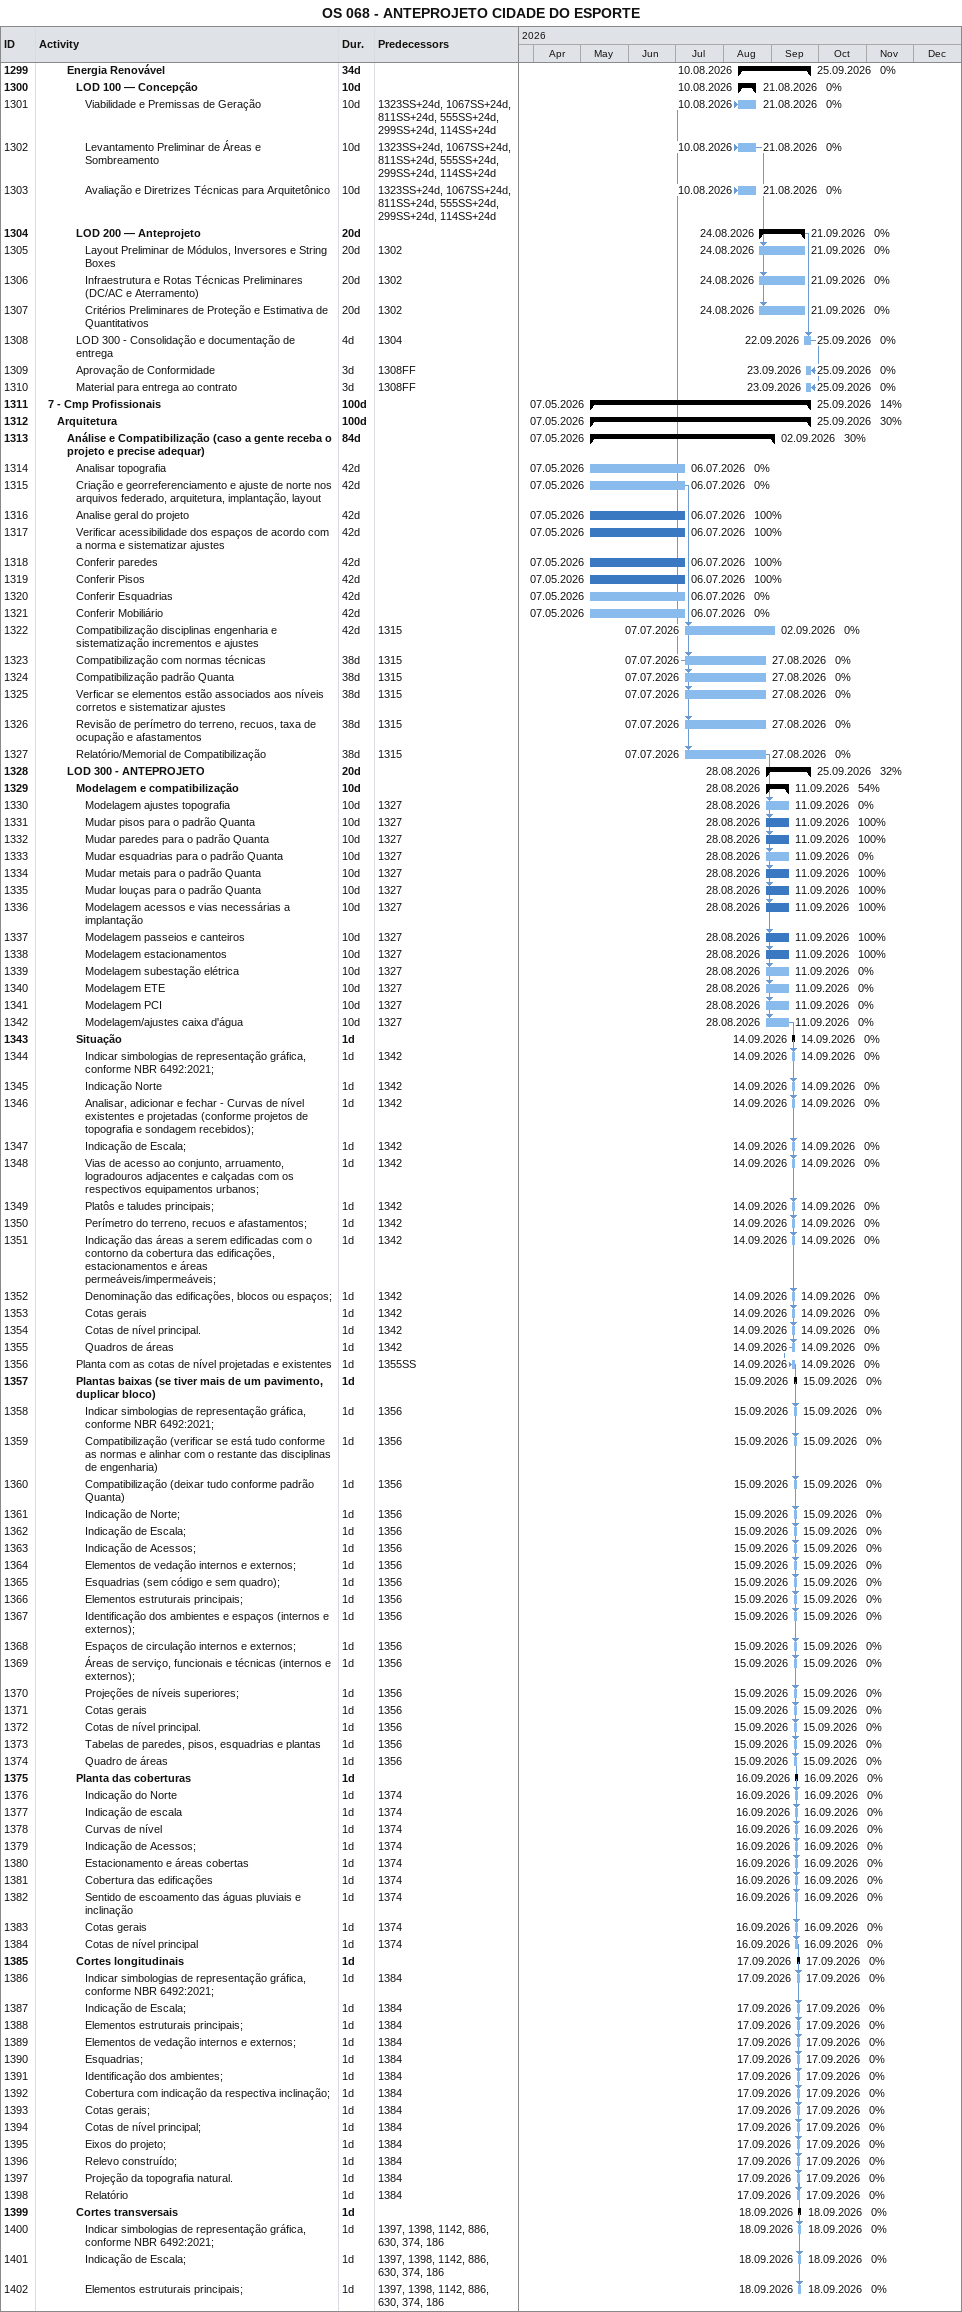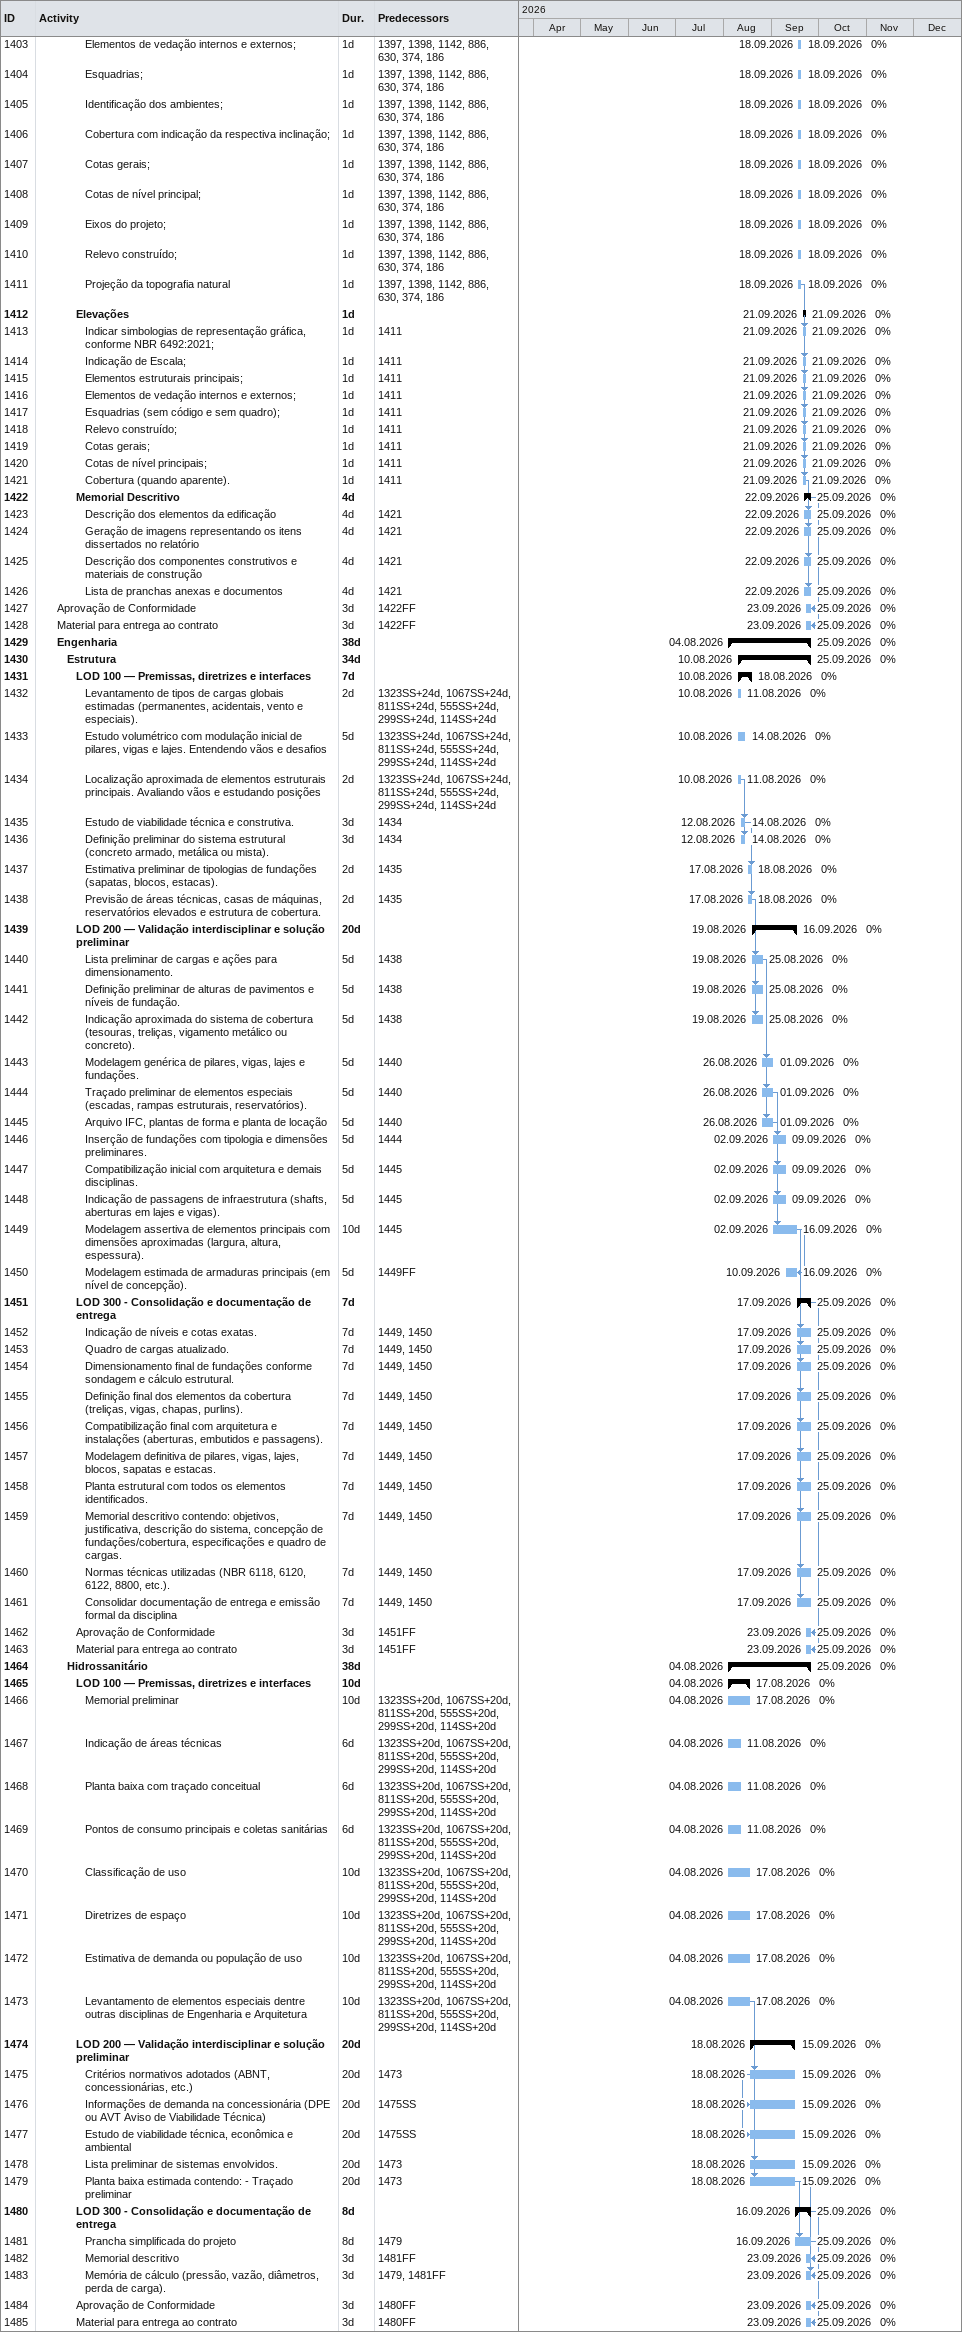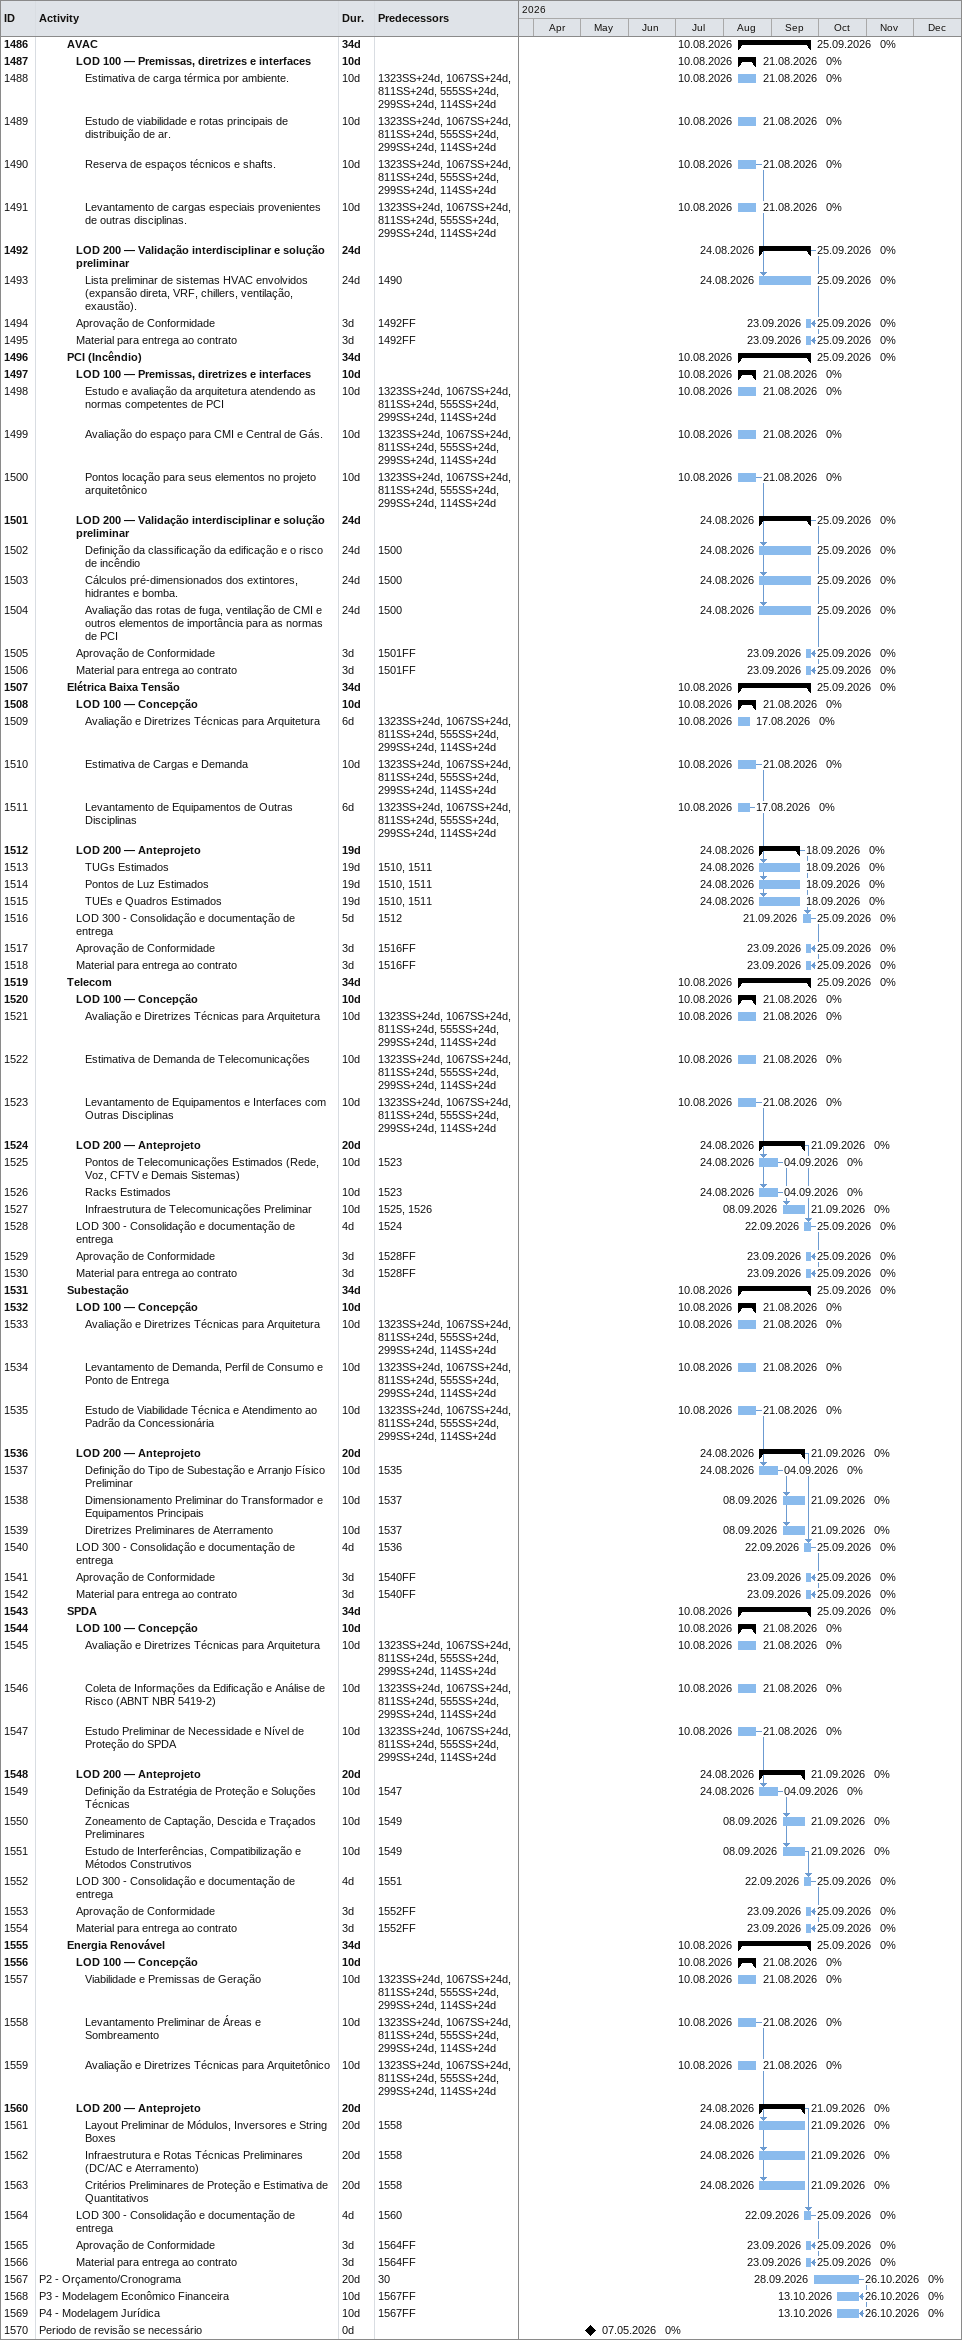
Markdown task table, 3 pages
OS 068 - ANTEPROJETO CIDADE DO ESPORTE

| ID | Level | Task | Duration | Start | Finish | Predecessors | % complete |
|---|---|---|---|---|---|---|---|
| 1299 | 4 | **Energia Renovável** | 34d | 2026-08-10 | 2026-09-25 |  | 0 |
| 1300 | 5 | **LOD 100 — Concepção** | 10d | 2026-08-10 | 2026-08-21 |  | 0 |
| 1301 | 6 | Viabilidade e Premissas de Geração | 10d | 2026-08-10 | 2026-08-21 | 1323SS+24d, 1067SS+24d, 811SS+24d, 555SS+24d, 299SS+24d, 114SS+24d | 0 |
| 1302 | 6 | Levantamento Preliminar de Áreas e Sombreamento | 10d | 2026-08-10 | 2026-08-21 | 1323SS+24d, 1067SS+24d, 811SS+24d, 555SS+24d, 299SS+24d, 114SS+24d | 0 |
| 1303 | 6 | Avaliação e Diretrizes Técnicas para Arquitetônico | 10d | 2026-08-10 | 2026-08-21 | 1323SS+24d, 1067SS+24d, 811SS+24d, 555SS+24d, 299SS+24d, 114SS+24d | 0 |
| 1304 | 5 | **LOD 200 — Anteprojeto** | 20d | 2026-08-24 | 2026-09-21 |  | 0 |
| 1305 | 6 | Layout Preliminar de Módulos, Inversores e String Boxes | 20d | 2026-08-24 | 2026-09-21 | 1302 | 0 |
| 1306 | 6 | Infraestrutura e Rotas Técnicas Preliminares (DC/AC e Aterramento) | 20d | 2026-08-24 | 2026-09-21 | 1302 | 0 |
| 1307 | 6 | Critérios Preliminares de Proteção e Estimativa de Quantitativos | 20d | 2026-08-24 | 2026-09-21 | 1302 | 0 |
| 1308 | 5 | LOD 300 - Consolidação e documentação de entrega | 4d | 2026-09-22 | 2026-09-25 | 1304 | 0 |
| 1309 | 5 | Aprovação de Conformidade | 3d | 2026-09-23 | 2026-09-25 | 1308FF | 0 |
| 1310 | 5 | Material para entrega ao contrato | 3d | 2026-09-23 | 2026-09-25 | 1308FF | 0 |
| 1311 | 2 | **7 - Cmp Profissionais** | 100d | 2026-05-07 | 2026-09-25 |  | 14 |
| 1312 | 3 | **Arquitetura** | 100d | 2026-05-07 | 2026-09-25 |  | 30 |
| 1313 | 4 | **Análise e Compatibilização (caso a gente receba o projeto e precise adequar)** | 84d | 2026-05-07 | 2026-09-02 |  | 30 |
| 1314 | 5 | Analisar topografia | 42d | 2026-05-07 | 2026-07-06 |  | 0 |
| 1315 | 5 | Criação e georreferenciamento e ajuste de norte nos arquivos federado, arquitetura, implantação, layout | 42d | 2026-05-07 | 2026-07-06 |  | 0 |
| 1316 | 5 | Analise geral do projeto | 42d | 2026-05-07 | 2026-07-06 |  | 100 |
| 1317 | 5 | Verificar acessibilidade dos espaços de acordo com a norma e sistematizar ajustes | 42d | 2026-05-07 | 2026-07-06 |  | 100 |
| 1318 | 5 | Conferir paredes | 42d | 2026-05-07 | 2026-07-06 |  | 100 |
| 1319 | 5 | Conferir Pisos | 42d | 2026-05-07 | 2026-07-06 |  | 100 |
| 1320 | 5 | Conferir Esquadrias | 42d | 2026-05-07 | 2026-07-06 |  | 0 |
| 1321 | 5 | Conferir Mobiliário | 42d | 2026-05-07 | 2026-07-06 |  | 0 |
| 1322 | 5 | Compatibilização disciplinas engenharia e sistematização incrementos e ajustes | 42d | 2026-07-07 | 2026-09-02 | 1315 | 0 |
| 1323 | 5 | Compatibilização com normas técnicas | 38d | 2026-07-07 | 2026-08-27 | 1315 | 0 |
| 1324 | 5 | Compatibilização padrão Quanta | 38d | 2026-07-07 | 2026-08-27 | 1315 | 0 |
| 1325 | 5 | Verficar se elementos estão associados aos níveis corretos e sistematizar ajustes | 38d | 2026-07-07 | 2026-08-27 | 1315 | 0 |
| 1326 | 5 | Revisão de perímetro do terreno, recuos, taxa de ocupação e afastamentos | 38d | 2026-07-07 | 2026-08-27 | 1315 | 0 |
| 1327 | 5 | Relatório/Memorial de Compatibilização | 38d | 2026-07-07 | 2026-08-27 | 1315 | 0 |
| 1328 | 4 | **LOD 300 - ANTEPROJETO** | 20d | 2026-08-28 | 2026-09-25 |  | 32 |
| 1329 | 5 | **Modelagem e compatibilização** | 10d | 2026-08-28 | 2026-09-11 |  | 54 |
| 1330 | 6 | Modelagem ajustes topografia | 10d | 2026-08-28 | 2026-09-11 | 1327 | 0 |
| 1331 | 6 | Mudar pisos para o padrão Quanta | 10d | 2026-08-28 | 2026-09-11 | 1327 | 100 |
| 1332 | 6 | Mudar paredes para o padrão Quanta | 10d | 2026-08-28 | 2026-09-11 | 1327 | 100 |
| 1333 | 6 | Mudar esquadrias para o padrão Quanta | 10d | 2026-08-28 | 2026-09-11 | 1327 | 0 |
| 1334 | 6 | Mudar metais para o padrão Quanta | 10d | 2026-08-28 | 2026-09-11 | 1327 | 100 |
| 1335 | 6 | Mudar louças para o padrão Quanta | 10d | 2026-08-28 | 2026-09-11 | 1327 | 100 |
| 1336 | 6 | Modelagem acessos e vias necessárias a implantação | 10d | 2026-08-28 | 2026-09-11 | 1327 | 100 |
| 1337 | 6 | Modelagem passeios e canteiros | 10d | 2026-08-28 | 2026-09-11 | 1327 | 100 |
| 1338 | 6 | Modelagem estacionamentos | 10d | 2026-08-28 | 2026-09-11 | 1327 | 100 |
| 1339 | 6 | Modelagem subestação elétrica | 10d | 2026-08-28 | 2026-09-11 | 1327 | 0 |
| 1340 | 6 | Modelagem ETE | 10d | 2026-08-28 | 2026-09-11 | 1327 | 0 |
| 1341 | 6 | Modelagem PCI | 10d | 2026-08-28 | 2026-09-11 | 1327 | 0 |
| 1342 | 6 | Modelagem/ajustes caixa d'água | 10d | 2026-08-28 | 2026-09-11 | 1327 | 0 |
| 1343 | 5 | **Situação** | 1d | 2026-09-14 | 2026-09-14 |  | 0 |
| 1344 | 6 | Indicar simbologias de representação gráfica, conforme NBR 6492:2021; | 1d | 2026-09-14 | 2026-09-14 | 1342 | 0 |
| 1345 | 6 | Indicação Norte | 1d | 2026-09-14 | 2026-09-14 | 1342 | 0 |
| 1346 | 6 | Analisar, adicionar e fechar - Curvas de nível existentes e projetadas (conforme projetos de topografia e sondagem recebidos); | 1d | 2026-09-14 | 2026-09-14 | 1342 | 0 |
| 1347 | 6 | Indicação de Escala; | 1d | 2026-09-14 | 2026-09-14 | 1342 | 0 |
| 1348 | 6 | Vias de acesso ao conjunto, arruamento, logradouros adjacentes e calçadas com os respectivos equipamentos urbanos; | 1d | 2026-09-14 | 2026-09-14 | 1342 | 0 |
| 1349 | 6 | Platôs e taludes principais; | 1d | 2026-09-14 | 2026-09-14 | 1342 | 0 |
| 1350 | 6 | Perímetro do terreno, recuos e afastamentos; | 1d | 2026-09-14 | 2026-09-14 | 1342 | 0 |
| 1351 | 6 | Indicação das áreas a serem edificadas com o contorno da cobertura das edificações, estacionamentos e áreas permeáveis/impermeáveis; | 1d | 2026-09-14 | 2026-09-14 | 1342 | 0 |
| 1352 | 6 | Denominação das edificações, blocos ou espaços; | 1d | 2026-09-14 | 2026-09-14 | 1342 | 0 |
| 1353 | 6 | Cotas gerais | 1d | 2026-09-14 | 2026-09-14 | 1342 | 0 |
| 1354 | 6 | Cotas de nível principal. | 1d | 2026-09-14 | 2026-09-14 | 1342 | 0 |
| 1355 | 6 | Quadros de áreas | 1d | 2026-09-14 | 2026-09-14 | 1342 | 0 |
| 1356 | 5 | Planta com as cotas de nível projetadas e existentes | 1d | 2026-09-14 | 2026-09-14 | 1355SS | 0 |
| 1357 | 5 | **Plantas baixas (se tiver mais de um pavimento, duplicar bloco)** | 1d | 2026-09-15 | 2026-09-15 |  | 0 |
| 1358 | 6 | Indicar simbologias de representação gráfica, conforme NBR 6492:2021; | 1d | 2026-09-15 | 2026-09-15 | 1356 | 0 |
| 1359 | 6 | Compatibilização (verificar se está tudo conforme as normas e alinhar com o restante das disciplinas de engenharia) | 1d | 2026-09-15 | 2026-09-15 | 1356 | 0 |
| 1360 | 6 | Compatibilização (deixar tudo conforme padrão Quanta) | 1d | 2026-09-15 | 2026-09-15 | 1356 | 0 |
| 1361 | 6 | Indicação de Norte; | 1d | 2026-09-15 | 2026-09-15 | 1356 | 0 |
| 1362 | 6 | Indicação de Escala; | 1d | 2026-09-15 | 2026-09-15 | 1356 | 0 |
| 1363 | 6 | Indicação de Acessos; | 1d | 2026-09-15 | 2026-09-15 | 1356 | 0 |
| 1364 | 6 | Elementos de vedação internos e externos; | 1d | 2026-09-15 | 2026-09-15 | 1356 | 0 |
| 1365 | 6 | Esquadrias (sem código e sem quadro); | 1d | 2026-09-15 | 2026-09-15 | 1356 | 0 |
| 1366 | 6 | Elementos estruturais principais; | 1d | 2026-09-15 | 2026-09-15 | 1356 | 0 |
| 1367 | 6 | Identificação dos ambientes e espaços (internos e externos); | 1d | 2026-09-15 | 2026-09-15 | 1356 | 0 |
| 1368 | 6 | Espaços de circulação internos e externos; | 1d | 2026-09-15 | 2026-09-15 | 1356 | 0 |
| 1369 | 6 | Áreas de serviço, funcionais e técnicas (internos e externos); | 1d | 2026-09-15 | 2026-09-15 | 1356 | 0 |
| 1370 | 6 | Projeções de níveis superiores; | 1d | 2026-09-15 | 2026-09-15 | 1356 | 0 |
| 1371 | 6 | Cotas gerais | 1d | 2026-09-15 | 2026-09-15 | 1356 | 0 |
| 1372 | 6 | Cotas de nível principal. | 1d | 2026-09-15 | 2026-09-15 | 1356 | 0 |
| 1373 | 6 | Tabelas de paredes, pisos, esquadrias e plantas | 1d | 2026-09-15 | 2026-09-15 | 1356 | 0 |
| 1374 | 6 | Quadro de áreas | 1d | 2026-09-15 | 2026-09-15 | 1356 | 0 |
| 1375 | 5 | **Planta das coberturas** | 1d | 2026-09-16 | 2026-09-16 |  | 0 |
| 1376 | 6 | Indicação do Norte | 1d | 2026-09-16 | 2026-09-16 | 1374 | 0 |
| 1377 | 6 | Indicação de escala | 1d | 2026-09-16 | 2026-09-16 | 1374 | 0 |
| 1378 | 6 | Curvas de nível | 1d | 2026-09-16 | 2026-09-16 | 1374 | 0 |
| 1379 | 6 | Indicação de Acessos; | 1d | 2026-09-16 | 2026-09-16 | 1374 | 0 |
| 1380 | 6 | Estacionamento e áreas cobertas | 1d | 2026-09-16 | 2026-09-16 | 1374 | 0 |
| 1381 | 6 | Cobertura das edificações | 1d | 2026-09-16 | 2026-09-16 | 1374 | 0 |
| 1382 | 6 | Sentido de escoamento das águas pluviais e inclinação | 1d | 2026-09-16 | 2026-09-16 | 1374 | 0 |
| 1383 | 6 | Cotas gerais | 1d | 2026-09-16 | 2026-09-16 | 1374 | 0 |
| 1384 | 6 | Cotas de nível principal | 1d | 2026-09-16 | 2026-09-16 | 1374 | 0 |
| 1385 | 5 | **Cortes longitudinais** | 1d | 2026-09-17 | 2026-09-17 |  | 0 |
| 1386 | 6 | Indicar simbologias de representação gráfica, conforme NBR 6492:2021; | 1d | 2026-09-17 | 2026-09-17 | 1384 | 0 |
| 1387 | 6 | Indicação de Escala; | 1d | 2026-09-17 | 2026-09-17 | 1384 | 0 |
| 1388 | 6 | Elementos estruturais principais; | 1d | 2026-09-17 | 2026-09-17 | 1384 | 0 |
| 1389 | 6 | Elementos de vedação internos e externos; | 1d | 2026-09-17 | 2026-09-17 | 1384 | 0 |
| 1390 | 6 | Esquadrias; | 1d | 2026-09-17 | 2026-09-17 | 1384 | 0 |
| 1391 | 6 | Identificação dos ambientes; | 1d | 2026-09-17 | 2026-09-17 | 1384 | 0 |
| 1392 | 6 | Cobertura com indicação da respectiva inclinação; | 1d | 2026-09-17 | 2026-09-17 | 1384 | 0 |
| 1393 | 6 | Cotas gerais; | 1d | 2026-09-17 | 2026-09-17 | 1384 | 0 |
| 1394 | 6 | Cotas de nível principal; | 1d | 2026-09-17 | 2026-09-17 | 1384 | 0 |
| 1395 | 6 | Eixos do projeto; | 1d | 2026-09-17 | 2026-09-17 | 1384 | 0 |
| 1396 | 6 | Relevo construído; | 1d | 2026-09-17 | 2026-09-17 | 1384 | 0 |
| 1397 | 6 | Projeção da topografia natural. | 1d | 2026-09-17 | 2026-09-17 | 1384 | 0 |
| 1398 | 6 | Relatório | 1d | 2026-09-17 | 2026-09-17 | 1384 | 0 |
| 1399 | 5 | **Cortes transversais** | 1d | 2026-09-18 | 2026-09-18 |  | 0 |
| 1400 | 6 | Indicar simbologias de representação gráfica, conforme NBR 6492:2021; | 1d | 2026-09-18 | 2026-09-18 | 1397, 1398, 1142, 886, 630, 374, 186 | 0 |
| 1401 | 6 | Indicação de Escala; | 1d | 2026-09-18 | 2026-09-18 | 1397, 1398, 1142, 886, 630, 374, 186 | 0 |
| 1402 | 6 | Elementos estruturais principais; | 1d | 2026-09-18 | 2026-09-18 | 1397, 1398, 1142, 886, 630, 374, 186 | 0 |
| 1403 | 6 | Elementos de vedação internos e externos; | 1d | 2026-09-18 | 2026-09-18 | 1397, 1398, 1142, 886, 630, 374, 186 | 0 |
| 1404 | 6 | Esquadrias; | 1d | 2026-09-18 | 2026-09-18 | 1397, 1398, 1142, 886, 630, 374, 186 | 0 |
| 1405 | 6 | Identificação dos ambientes; | 1d | 2026-09-18 | 2026-09-18 | 1397, 1398, 1142, 886, 630, 374, 186 | 0 |
| 1406 | 6 | Cobertura com indicação da respectiva inclinação; | 1d | 2026-09-18 | 2026-09-18 | 1397, 1398, 1142, 886, 630, 374, 186 | 0 |
| 1407 | 6 | Cotas gerais; | 1d | 2026-09-18 | 2026-09-18 | 1397, 1398, 1142, 886, 630, 374, 186 | 0 |
| 1408 | 6 | Cotas de nível principal; | 1d | 2026-09-18 | 2026-09-18 | 1397, 1398, 1142, 886, 630, 374, 186 | 0 |
| 1409 | 6 | Eixos do projeto; | 1d | 2026-09-18 | 2026-09-18 | 1397, 1398, 1142, 886, 630, 374, 186 | 0 |
| 1410 | 6 | Relevo construído; | 1d | 2026-09-18 | 2026-09-18 | 1397, 1398, 1142, 886, 630, 374, 186 | 0 |
| 1411 | 6 | Projeção da topografia natural | 1d | 2026-09-18 | 2026-09-18 | 1397, 1398, 1142, 886, 630, 374, 186 | 0 |
| 1412 | 5 | **Elevações** | 1d | 2026-09-21 | 2026-09-21 |  | 0 |
| 1413 | 6 | Indicar simbologias de representação gráfica, conforme NBR 6492:2021; | 1d | 2026-09-21 | 2026-09-21 | 1411 | 0 |
| 1414 | 6 | Indicação de Escala; | 1d | 2026-09-21 | 2026-09-21 | 1411 | 0 |
| 1415 | 6 | Elementos estruturais principais; | 1d | 2026-09-21 | 2026-09-21 | 1411 | 0 |
| 1416 | 6 | Elementos de vedação internos e externos; | 1d | 2026-09-21 | 2026-09-21 | 1411 | 0 |
| 1417 | 6 | Esquadrias (sem código e sem quadro); | 1d | 2026-09-21 | 2026-09-21 | 1411 | 0 |
| 1418 | 6 | Relevo construído; | 1d | 2026-09-21 | 2026-09-21 | 1411 | 0 |
| 1419 | 6 | Cotas gerais; | 1d | 2026-09-21 | 2026-09-21 | 1411 | 0 |
| 1420 | 6 | Cotas de nível principais; | 1d | 2026-09-21 | 2026-09-21 | 1411 | 0 |
| 1421 | 6 | Cobertura (quando aparente). | 1d | 2026-09-21 | 2026-09-21 | 1411 | 0 |
| 1422 | 5 | **Memorial Descritivo** | 4d | 2026-09-22 | 2026-09-25 |  | 0 |
| 1423 | 6 | Descrição dos elementos da edificação | 4d | 2026-09-22 | 2026-09-25 | 1421 | 0 |
| 1424 | 6 | Geração de imagens representando os itens dissertados no relatório | 4d | 2026-09-22 | 2026-09-25 | 1421 | 0 |
| 1425 | 6 | Descrição dos componentes construtivos e materiais de construção | 4d | 2026-09-22 | 2026-09-25 | 1421 | 0 |
| 1426 | 6 | Lista de pranchas anexas e documentos | 4d | 2026-09-22 | 2026-09-25 | 1421 | 0 |
| 1427 | 3 | Aprovação de Conformidade | 3d | 2026-09-23 | 2026-09-25 | 1422FF | 0 |
| 1428 | 3 | Material para entrega ao contrato | 3d | 2026-09-23 | 2026-09-25 | 1422FF | 0 |
| 1429 | 3 | **Engenharia** | 38d | 2026-08-04 | 2026-09-25 |  | 0 |
| 1430 | 4 | **Estrutura** | 34d | 2026-08-10 | 2026-09-25 |  | 0 |
| 1431 | 5 | **LOD 100 — Premissas, diretrizes e interfaces** | 7d | 2026-08-10 | 2026-08-18 |  | 0 |
| 1432 | 6 | Levantamento de tipos de cargas globais estimadas (permanentes, acidentais, vento e especiais). | 2d | 2026-08-10 | 2026-08-11 | 1323SS+24d, 1067SS+24d, 811SS+24d, 555SS+24d, 299SS+24d, 114SS+24d | 0 |
| 1433 | 6 | Estudo volumétrico com modulação inicial de pilares, vigas e lajes. Entendendo vãos e desafios | 5d | 2026-08-10 | 2026-08-14 | 1323SS+24d, 1067SS+24d, 811SS+24d, 555SS+24d, 299SS+24d, 114SS+24d | 0 |
| 1434 | 6 | Localização aproximada de elementos estruturais principais. Avaliando vãos e estudando posições | 2d | 2026-08-10 | 2026-08-11 | 1323SS+24d, 1067SS+24d, 811SS+24d, 555SS+24d, 299SS+24d, 114SS+24d | 0 |
| 1435 | 6 | Estudo de viabilidade técnica e construtiva. | 3d | 2026-08-12 | 2026-08-14 | 1434 | 0 |
| 1436 | 6 | Definição preliminar do sistema estrutural (concreto armado, metálica ou mista). | 3d | 2026-08-12 | 2026-08-14 | 1434 | 0 |
| 1437 | 6 | Estimativa preliminar de tipologias de fundações (sapatas, blocos, estacas). | 2d | 2026-08-17 | 2026-08-18 | 1435 | 0 |
| 1438 | 6 | Previsão de áreas técnicas, casas de máquinas, reservatórios elevados e estrutura de cobertura. | 2d | 2026-08-17 | 2026-08-18 | 1435 | 0 |
| 1439 | 5 | **LOD 200 — Validação interdisciplinar e solução preliminar** | 20d | 2026-08-19 | 2026-09-16 |  | 0 |
| 1440 | 6 | Lista preliminar de cargas e ações para dimensionamento. | 5d | 2026-08-19 | 2026-08-25 | 1438 | 0 |
| 1441 | 6 | Definição preliminar de alturas de pavimentos e níveis de fundação. | 5d | 2026-08-19 | 2026-08-25 | 1438 | 0 |
| 1442 | 6 | Indicação aproximada do sistema de cobertura (tesouras, treliças, vigamento metálico ou concreto). | 5d | 2026-08-19 | 2026-08-25 | 1438 | 0 |
| 1443 | 6 | Modelagem genérica de pilares, vigas, lajes e fundações. | 5d | 2026-08-26 | 2026-09-01 | 1440 | 0 |
| 1444 | 6 | Traçado preliminar de elementos especiais (escadas, rampas estruturais, reservatórios). | 5d | 2026-08-26 | 2026-09-01 | 1440 | 0 |
| 1445 | 6 | Arquivo IFC, plantas de forma e planta de locação | 5d | 2026-08-26 | 2026-09-01 | 1440 | 0 |
| 1446 | 6 | Inserção de fundações com tipologia e dimensões preliminares. | 5d | 2026-09-02 | 2026-09-09 | 1444 | 0 |
| 1447 | 6 | Compatibilização inicial com arquitetura e demais disciplinas. | 5d | 2026-09-02 | 2026-09-09 | 1445 | 0 |
| 1448 | 6 | Indicação de passagens de infraestrutura (shafts, aberturas em lajes e vigas). | 5d | 2026-09-02 | 2026-09-09 | 1445 | 0 |
| 1449 | 6 | Modelagem assertiva de elementos principais com dimensões aproximadas (largura, altura, espessura). | 10d | 2026-09-02 | 2026-09-16 | 1445 | 0 |
| 1450 | 6 | Modelagem estimada de armaduras principais (em nível de concepção). | 5d | 2026-09-10 | 2026-09-16 | 1449FF | 0 |
| 1451 | 5 | **LOD 300 - Consolidação e documentação de entrega** | 7d | 2026-09-17 | 2026-09-25 |  | 0 |
| 1452 | 6 | Indicação de níveis e cotas exatas. | 7d | 2026-09-17 | 2026-09-25 | 1449, 1450 | 0 |
| 1453 | 6 | Quadro de cargas atualizado. | 7d | 2026-09-17 | 2026-09-25 | 1449, 1450 | 0 |
| 1454 | 6 | Dimensionamento final de fundações conforme sondagem e cálculo estrutural. | 7d | 2026-09-17 | 2026-09-25 | 1449, 1450 | 0 |
| 1455 | 6 | Definição final dos elementos da cobertura (treliças, vigas, chapas, purlins). | 7d | 2026-09-17 | 2026-09-25 | 1449, 1450 | 0 |
| 1456 | 6 | Compatibilização final com arquitetura e instalações (aberturas, embutidos e passagens). | 7d | 2026-09-17 | 2026-09-25 | 1449, 1450 | 0 |
| 1457 | 6 | Modelagem definitiva de pilares, vigas, lajes, blocos, sapatas e estacas. | 7d | 2026-09-17 | 2026-09-25 | 1449, 1450 | 0 |
| 1458 | 6 | Planta estrutural com todos os elementos identificados. | 7d | 2026-09-17 | 2026-09-25 | 1449, 1450 | 0 |
| 1459 | 6 | Memorial descritivo contendo: objetivos, justificativa, descrição do sistema, concepção de fundações/cobertura, especificações e quadro de cargas. | 7d | 2026-09-17 | 2026-09-25 | 1449, 1450 | 0 |
| 1460 | 6 | Normas técnicas utilizadas (NBR 6118, 6120, 6122, 8800, etc.). | 7d | 2026-09-17 | 2026-09-25 | 1449, 1450 | 0 |
| 1461 | 6 | Consolidar documentação de entrega e emissão formal da disciplina | 7d | 2026-09-17 | 2026-09-25 | 1449, 1450 | 0 |
| 1462 | 5 | Aprovação de Conformidade | 3d | 2026-09-23 | 2026-09-25 | 1451FF | 0 |
| 1463 | 5 | Material para entrega ao contrato | 3d | 2026-09-23 | 2026-09-25 | 1451FF | 0 |
| 1464 | 4 | **Hidrossanitário** | 38d | 2026-08-04 | 2026-09-25 |  | 0 |
| 1465 | 5 | **LOD 100 — Premissas, diretrizes e interfaces** | 10d | 2026-08-04 | 2026-08-17 |  | 0 |
| 1466 | 6 | Memorial preliminar | 10d | 2026-08-04 | 2026-08-17 | 1323SS+20d, 1067SS+20d, 811SS+20d, 555SS+20d, 299SS+20d, 114SS+20d | 0 |
| 1467 | 6 | Indicação de áreas técnicas | 6d | 2026-08-04 | 2026-08-11 | 1323SS+20d, 1067SS+20d, 811SS+20d, 555SS+20d, 299SS+20d, 114SS+20d | 0 |
| 1468 | 6 | Planta baixa com traçado conceitual | 6d | 2026-08-04 | 2026-08-11 | 1323SS+20d, 1067SS+20d, 811SS+20d, 555SS+20d, 299SS+20d, 114SS+20d | 0 |
| 1469 | 6 | Pontos de consumo principais e coletas sanitárias | 6d | 2026-08-04 | 2026-08-11 | 1323SS+20d, 1067SS+20d, 811SS+20d, 555SS+20d, 299SS+20d, 114SS+20d | 0 |
| 1470 | 6 | Classificação de uso | 10d | 2026-08-04 | 2026-08-17 | 1323SS+20d, 1067SS+20d, 811SS+20d, 555SS+20d, 299SS+20d, 114SS+20d | 0 |
| 1471 | 6 | Diretrizes de espaço | 10d | 2026-08-04 | 2026-08-17 | 1323SS+20d, 1067SS+20d, 811SS+20d, 555SS+20d, 299SS+20d, 114SS+20d | 0 |
| 1472 | 6 | Estimativa de demanda ou população de uso | 10d | 2026-08-04 | 2026-08-17 | 1323SS+20d, 1067SS+20d, 811SS+20d, 555SS+20d, 299SS+20d, 114SS+20d | 0 |
| 1473 | 6 | Levantamento de elementos especiais dentre outras disciplinas de Engenharia e Arquitetura | 10d | 2026-08-04 | 2026-08-17 | 1323SS+20d, 1067SS+20d, 811SS+20d, 555SS+20d, 299SS+20d, 114SS+20d | 0 |
| 1474 | 5 | **LOD 200 — Validação interdisciplinar e solução preliminar** | 20d | 2026-08-18 | 2026-09-15 |  | 0 |
| 1475 | 6 | Critérios normativos adotados (ABNT, concessionárias, etc.) | 20d | 2026-08-18 | 2026-09-15 | 1473 | 0 |
| 1476 | 6 | Informações de demanda na concessionária (DPE ou AVT Aviso de Viabilidade Técnica) | 20d | 2026-08-18 | 2026-09-15 | 1475SS | 0 |
| 1477 | 6 | Estudo de viabilidade técnica, econômica e ambiental | 20d | 2026-08-18 | 2026-09-15 | 1475SS | 0 |
| 1478 | 6 | Lista preliminar de sistemas envolvidos. | 20d | 2026-08-18 | 2026-09-15 | 1473 | 0 |
| 1479 | 6 | Planta baixa estimada contendo: - Traçado preliminar | 20d | 2026-08-18 | 2026-09-15 | 1473 | 0 |
| 1480 | 5 | **LOD 300 - Consolidação e documentação de entrega** | 8d | 2026-09-16 | 2026-09-25 |  | 0 |
| 1481 | 6 | Prancha simplificada do projeto | 8d | 2026-09-16 | 2026-09-25 | 1479 | 0 |
| 1482 | 6 | Memorial descritivo | 3d | 2026-09-23 | 2026-09-25 | 1481FF | 0 |
| 1483 | 6 | Memória de cálculo (pressão, vazão, diâmetros, perda de carga). | 3d | 2026-09-23 | 2026-09-25 | 1479, 1481FF | 0 |
| 1484 | 5 | Aprovação de Conformidade | 3d | 2026-09-23 | 2026-09-25 | 1480FF | 0 |
| 1485 | 5 | Material para entrega ao contrato | 3d | 2026-09-23 | 2026-09-25 | 1480FF | 0 |
| 1486 | 4 | **AVAC** | 34d | 2026-08-10 | 2026-09-25 |  | 0 |
| 1487 | 5 | **LOD 100 — Premissas, diretrizes e interfaces** | 10d | 2026-08-10 | 2026-08-21 |  | 0 |
| 1488 | 6 | Estimativa de carga térmica por ambiente. | 10d | 2026-08-10 | 2026-08-21 | 1323SS+24d, 1067SS+24d, 811SS+24d, 555SS+24d, 299SS+24d, 114SS+24d | 0 |
| 1489 | 6 | Estudo de viabilidade e rotas principais de distribuição de ar. | 10d | 2026-08-10 | 2026-08-21 | 1323SS+24d, 1067SS+24d, 811SS+24d, 555SS+24d, 299SS+24d, 114SS+24d | 0 |
| 1490 | 6 | Reserva de espaços técnicos e shafts. | 10d | 2026-08-10 | 2026-08-21 | 1323SS+24d, 1067SS+24d, 811SS+24d, 555SS+24d, 299SS+24d, 114SS+24d | 0 |
| 1491 | 6 | Levantamento de cargas especiais provenientes de outras disciplinas. | 10d | 2026-08-10 | 2026-08-21 | 1323SS+24d, 1067SS+24d, 811SS+24d, 555SS+24d, 299SS+24d, 114SS+24d | 0 |
| 1492 | 5 | **LOD 200 — Validação interdisciplinar e solução preliminar** | 24d | 2026-08-24 | 2026-09-25 |  | 0 |
| 1493 | 6 | Lista preliminar de sistemas HVAC envolvidos (expansão direta, VRF, chillers, ventilação, exaustão). | 24d | 2026-08-24 | 2026-09-25 | 1490 | 0 |
| 1494 | 5 | Aprovação de Conformidade | 3d | 2026-09-23 | 2026-09-25 | 1492FF | 0 |
| 1495 | 5 | Material para entrega ao contrato | 3d | 2026-09-23 | 2026-09-25 | 1492FF | 0 |
| 1496 | 4 | **PCI (Incêndio)** | 34d | 2026-08-10 | 2026-09-25 |  | 0 |
| 1497 | 5 | **LOD 100 — Premissas, diretrizes e interfaces** | 10d | 2026-08-10 | 2026-08-21 |  | 0 |
| 1498 | 6 | Estudo e avaliação da arquitetura atendendo as normas competentes de PCI | 10d | 2026-08-10 | 2026-08-21 | 1323SS+24d, 1067SS+24d, 811SS+24d, 555SS+24d, 299SS+24d, 114SS+24d | 0 |
| 1499 | 6 | Avaliação do espaço para CMI e Central de Gás. | 10d | 2026-08-10 | 2026-08-21 | 1323SS+24d, 1067SS+24d, 811SS+24d, 555SS+24d, 299SS+24d, 114SS+24d | 0 |
| 1500 | 6 | Pontos locação para seus elementos no projeto arquitetônico | 10d | 2026-08-10 | 2026-08-21 | 1323SS+24d, 1067SS+24d, 811SS+24d, 555SS+24d, 299SS+24d, 114SS+24d | 0 |
| 1501 | 5 | **LOD 200 — Validação interdisciplinar e solução preliminar** | 24d | 2026-08-24 | 2026-09-25 |  | 0 |
| 1502 | 6 | Definição da classificação da edificação e o risco de incêndio | 24d | 2026-08-24 | 2026-09-25 | 1500 | 0 |
| 1503 | 6 | Cálculos pré-dimensionados dos extintores, hidrantes e bomba. | 24d | 2026-08-24 | 2026-09-25 | 1500 | 0 |
| 1504 | 6 | Avaliação das rotas de fuga, ventilação de CMI e outros elementos de importância para as normas de PCI | 24d | 2026-08-24 | 2026-09-25 | 1500 | 0 |
| 1505 | 5 | Aprovação de Conformidade | 3d | 2026-09-23 | 2026-09-25 | 1501FF | 0 |
| 1506 | 5 | Material para entrega ao contrato | 3d | 2026-09-23 | 2026-09-25 | 1501FF | 0 |
| 1507 | 4 | **Elétrica Baixa Tensão** | 34d | 2026-08-10 | 2026-09-25 |  | 0 |
| 1508 | 5 | **LOD 100 — Concepção** | 10d | 2026-08-10 | 2026-08-21 |  | 0 |
| 1509 | 6 | Avaliação e Diretrizes Técnicas para Arquitetura | 6d | 2026-08-10 | 2026-08-17 | 1323SS+24d, 1067SS+24d, 811SS+24d, 555SS+24d, 299SS+24d, 114SS+24d | 0 |
| 1510 | 6 | Estimativa de Cargas e Demanda | 10d | 2026-08-10 | 2026-08-21 | 1323SS+24d, 1067SS+24d, 811SS+24d, 555SS+24d, 299SS+24d, 114SS+24d | 0 |
| 1511 | 6 | Levantamento de Equipamentos de Outras Disciplinas | 6d | 2026-08-10 | 2026-08-17 | 1323SS+24d, 1067SS+24d, 811SS+24d, 555SS+24d, 299SS+24d, 114SS+24d | 0 |
| 1512 | 5 | **LOD 200 — Anteprojeto** | 19d | 2026-08-24 | 2026-09-18 |  | 0 |
| 1513 | 6 | TUGs Estimados | 19d | 2026-08-24 | 2026-09-18 | 1510, 1511 | 0 |
| 1514 | 6 | Pontos de Luz Estimados | 19d | 2026-08-24 | 2026-09-18 | 1510, 1511 | 0 |
| 1515 | 6 | TUEs e Quadros Estimados | 19d | 2026-08-24 | 2026-09-18 | 1510, 1511 | 0 |
| 1516 | 5 | LOD 300 - Consolidação e documentação de entrega | 5d | 2026-09-21 | 2026-09-25 | 1512 | 0 |
| 1517 | 5 | Aprovação de Conformidade | 3d | 2026-09-23 | 2026-09-25 | 1516FF | 0 |
| 1518 | 5 | Material para entrega ao contrato | 3d | 2026-09-23 | 2026-09-25 | 1516FF | 0 |
| 1519 | 4 | **Telecom** | 34d | 2026-08-10 | 2026-09-25 |  | 0 |
| 1520 | 5 | **LOD 100 — Concepção** | 10d | 2026-08-10 | 2026-08-21 |  | 0 |
| 1521 | 6 | Avaliação e Diretrizes Técnicas para Arquitetura | 10d | 2026-08-10 | 2026-08-21 | 1323SS+24d, 1067SS+24d, 811SS+24d, 555SS+24d, 299SS+24d, 114SS+24d | 0 |
| 1522 | 6 | Estimativa de Demanda de Telecomunicações | 10d | 2026-08-10 | 2026-08-21 | 1323SS+24d, 1067SS+24d, 811SS+24d, 555SS+24d, 299SS+24d, 114SS+24d | 0 |
| 1523 | 6 | Levantamento de Equipamentos e Interfaces com Outras Disciplinas | 10d | 2026-08-10 | 2026-08-21 | 1323SS+24d, 1067SS+24d, 811SS+24d, 555SS+24d, 299SS+24d, 114SS+24d | 0 |
| 1524 | 5 | **LOD 200 — Anteprojeto** | 20d | 2026-08-24 | 2026-09-21 |  | 0 |
| 1525 | 6 | Pontos de Telecomunicações Estimados (Rede, Voz, CFTV e Demais Sistemas) | 10d | 2026-08-24 | 2026-09-04 | 1523 | 0 |
| 1526 | 6 | Racks Estimados | 10d | 2026-08-24 | 2026-09-04 | 1523 | 0 |
| 1527 | 6 | Infraestrutura de Telecomunicações Preliminar | 10d | 2026-09-08 | 2026-09-21 | 1525, 1526 | 0 |
| 1528 | 5 | LOD 300 - Consolidação e documentação de entrega | 4d | 2026-09-22 | 2026-09-25 | 1524 | 0 |
| 1529 | 5 | Aprovação de Conformidade | 3d | 2026-09-23 | 2026-09-25 | 1528FF | 0 |
| 1530 | 5 | Material para entrega ao contrato | 3d | 2026-09-23 | 2026-09-25 | 1528FF | 0 |
| 1531 | 4 | **Subestação** | 34d | 2026-08-10 | 2026-09-25 |  | 0 |
| 1532 | 5 | **LOD 100 — Concepção** | 10d | 2026-08-10 | 2026-08-21 |  | 0 |
| 1533 | 6 | Avaliação e Diretrizes Técnicas para Arquitetura | 10d | 2026-08-10 | 2026-08-21 | 1323SS+24d, 1067SS+24d, 811SS+24d, 555SS+24d, 299SS+24d, 114SS+24d | 0 |
| 1534 | 6 | Levantamento de Demanda, Perfil de Consumo e Ponto de Entrega | 10d | 2026-08-10 | 2026-08-21 | 1323SS+24d, 1067SS+24d, 811SS+24d, 555SS+24d, 299SS+24d, 114SS+24d | 0 |
| 1535 | 6 | Estudo de Viabilidade Técnica e Atendimento ao Padrão da Concessionária | 10d | 2026-08-10 | 2026-08-21 | 1323SS+24d, 1067SS+24d, 811SS+24d, 555SS+24d, 299SS+24d, 114SS+24d | 0 |
| 1536 | 5 | **LOD 200 — Anteprojeto** | 20d | 2026-08-24 | 2026-09-21 |  | 0 |
| 1537 | 6 | Definição do Tipo de Subestação e Arranjo Físico Preliminar | 10d | 2026-08-24 | 2026-09-04 | 1535 | 0 |
| 1538 | 6 | Dimensionamento Preliminar do Transformador e Equipamentos Principais | 10d | 2026-09-08 | 2026-09-21 | 1537 | 0 |
| 1539 | 6 | Diretrizes Preliminares de Aterramento | 10d | 2026-09-08 | 2026-09-21 | 1537 | 0 |
| 1540 | 5 | LOD 300 - Consolidação e documentação de entrega | 4d | 2026-09-22 | 2026-09-25 | 1536 | 0 |
| 1541 | 5 | Aprovação de Conformidade | 3d | 2026-09-23 | 2026-09-25 | 1540FF | 0 |
| 1542 | 5 | Material para entrega ao contrato | 3d | 2026-09-23 | 2026-09-25 | 1540FF | 0 |
| 1543 | 4 | **SPDA** | 34d | 2026-08-10 | 2026-09-25 |  | 0 |
| 1544 | 5 | **LOD 100 — Concepção** | 10d | 2026-08-10 | 2026-08-21 |  | 0 |
| 1545 | 6 | Avaliação e Diretrizes Técnicas para Arquitetura | 10d | 2026-08-10 | 2026-08-21 | 1323SS+24d, 1067SS+24d, 811SS+24d, 555SS+24d, 299SS+24d, 114SS+24d | 0 |
| 1546 | 6 | Coleta de Informações da Edificação e Análise de Risco (ABNT NBR 5419-2) | 10d | 2026-08-10 | 2026-08-21 | 1323SS+24d, 1067SS+24d, 811SS+24d, 555SS+24d, 299SS+24d, 114SS+24d | 0 |
| 1547 | 6 | Estudo Preliminar de Necessidade e Nível de Proteção do SPDA | 10d | 2026-08-10 | 2026-08-21 | 1323SS+24d, 1067SS+24d, 811SS+24d, 555SS+24d, 299SS+24d, 114SS+24d | 0 |
| 1548 | 5 | **LOD 200 — Anteprojeto** | 20d | 2026-08-24 | 2026-09-21 |  | 0 |
| 1549 | 6 | Definição da Estratégia de Proteção e Soluções Técnicas | 10d | 2026-08-24 | 2026-09-04 | 1547 | 0 |
| 1550 | 6 | Zoneamento de Captação, Descida e Traçados Preliminares | 10d | 2026-09-08 | 2026-09-21 | 1549 | 0 |
| 1551 | 6 | Estudo de Interferências, Compatibilização e Métodos Construtivos | 10d | 2026-09-08 | 2026-09-21 | 1549 | 0 |
| 1552 | 5 | LOD 300 - Consolidação e documentação de entrega | 4d | 2026-09-22 | 2026-09-25 | 1551 | 0 |
| 1553 | 5 | Aprovação de Conformidade | 3d | 2026-09-23 | 2026-09-25 | 1552FF | 0 |
| 1554 | 5 | Material para entrega ao contrato | 3d | 2026-09-23 | 2026-09-25 | 1552FF | 0 |
| 1555 | 4 | **Energia Renovável** | 34d | 2026-08-10 | 2026-09-25 |  | 0 |
| 1556 | 5 | **LOD 100 — Concepção** | 10d | 2026-08-10 | 2026-08-21 |  | 0 |
| 1557 | 6 | Viabilidade e Premissas de Geração | 10d | 2026-08-10 | 2026-08-21 | 1323SS+24d, 1067SS+24d, 811SS+24d, 555SS+24d, 299SS+24d, 114SS+24d | 0 |
| 1558 | 6 | Levantamento Preliminar de Áreas e Sombreamento | 10d | 2026-08-10 | 2026-08-21 | 1323SS+24d, 1067SS+24d, 811SS+24d, 555SS+24d, 299SS+24d, 114SS+24d | 0 |
| 1559 | 6 | Avaliação e Diretrizes Técnicas para Arquitetônico | 10d | 2026-08-10 | 2026-08-21 | 1323SS+24d, 1067SS+24d, 811SS+24d, 555SS+24d, 299SS+24d, 114SS+24d | 0 |
| 1560 | 5 | **LOD 200 — Anteprojeto** | 20d | 2026-08-24 | 2026-09-21 |  | 0 |
| 1561 | 6 | Layout Preliminar de Módulos, Inversores e String Boxes | 20d | 2026-08-24 | 2026-09-21 | 1558 | 0 |
| 1562 | 6 | Infraestrutura e Rotas Técnicas Preliminares (DC/AC e Aterramento) | 20d | 2026-08-24 | 2026-09-21 | 1558 | 0 |
| 1563 | 6 | Critérios Preliminares de Proteção e Estimativa de Quantitativos | 20d | 2026-08-24 | 2026-09-21 | 1558 | 0 |
| 1564 | 5 | LOD 300 - Consolidação e documentação de entrega | 4d | 2026-09-22 | 2026-09-25 | 1560 | 0 |
| 1565 | 5 | Aprovação de Conformidade | 3d | 2026-09-23 | 2026-09-25 | 1564FF | 0 |
| 1566 | 5 | Material para entrega ao contrato | 3d | 2026-09-23 | 2026-09-25 | 1564FF | 0 |
| 1567 | 1 | P2 - Orçamento/Cronograma | 20d | 2026-09-28 | 2026-10-26 | 30 | 0 |
| 1568 | 1 | P3 - Modelagem Econômico Financeira | 10d | 2026-10-13 | 2026-10-26 | 1567FF | 0 |
| 1569 | 1 | P4 - Modelagem Jurídica | 10d | 2026-10-13 | 2026-10-26 | 1567FF | 0 |
| 1570 | 1 | Periodo de revisão se necessário | 0d | 2026-05-07 | 2026-05-07 |  | 0 |
